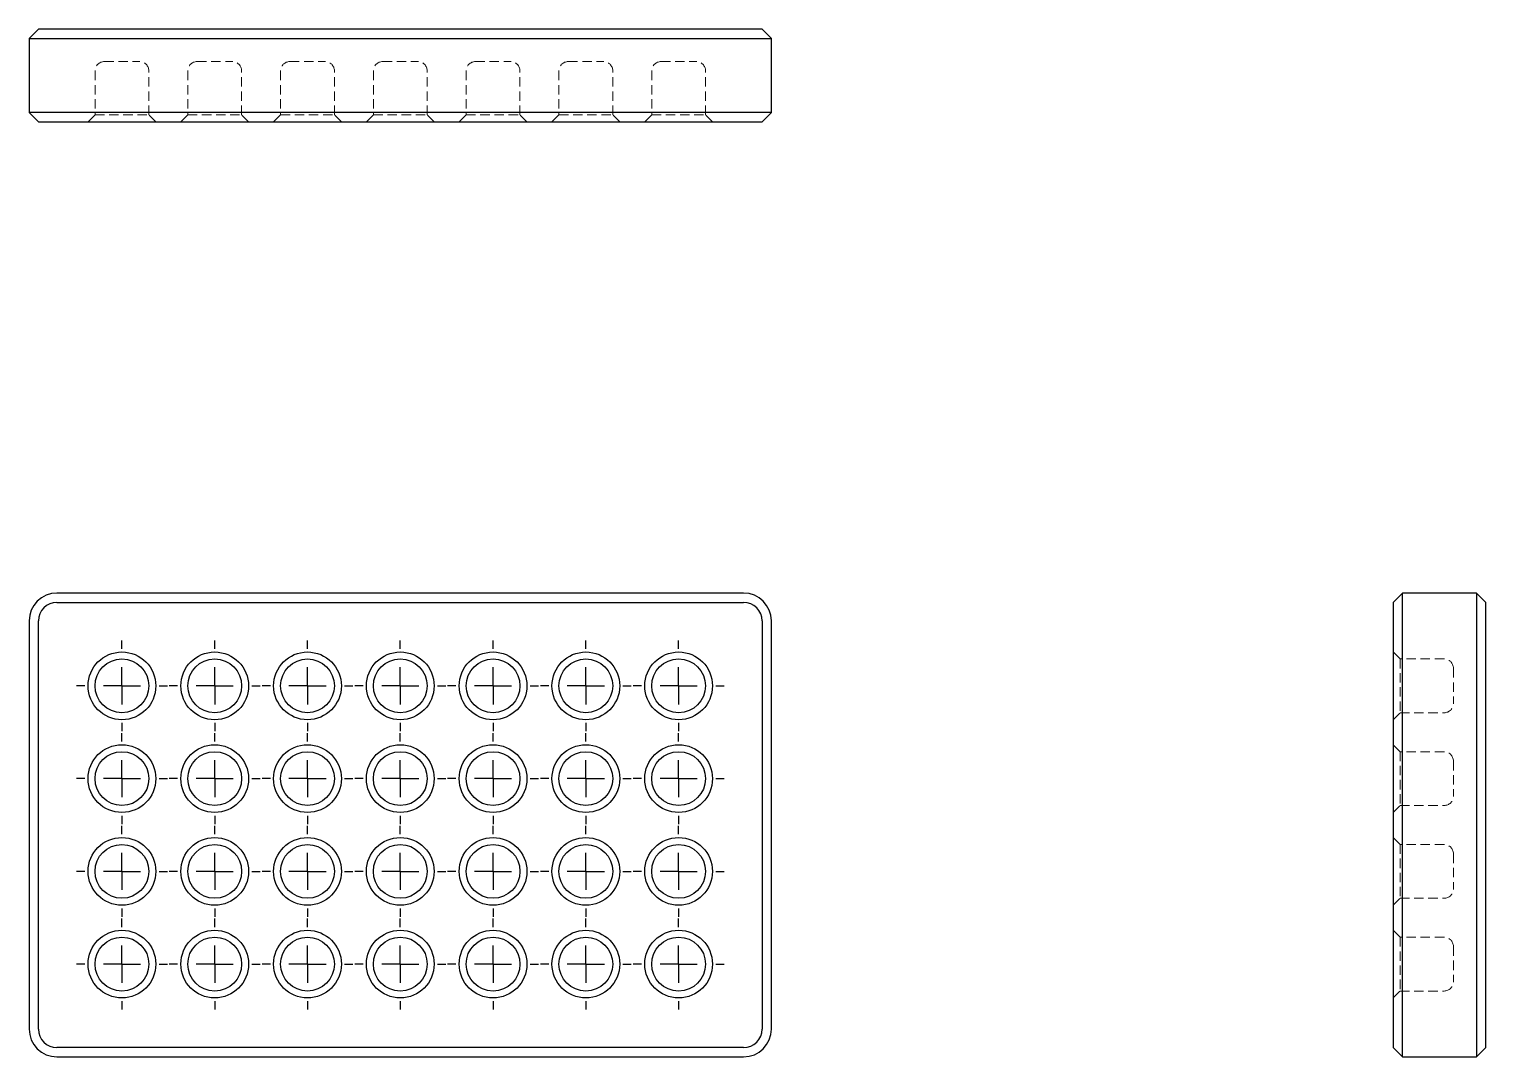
# Model space of a CAD drawing. Header units: millimetres. Extents: x 33 to 229, y 26 to 164.
import ezdxf

# ---------------------------------------------------------------- set-up
doc = ezdxf.new("R2010")
doc.units = ezdxf.units.MM
doc.linetypes.add('HIDDEN', pattern=[1.905, 1.27, -0.635])
doc.layers.add('10', color=7, linetype='Continuous')

# ---------------------------------------------------------------- blocks, each defined once
blk = doc.blocks.new('SW_CENTERMARKSYMBOL_0')
at = {"layer": '10', "color": 0}
for p, q in [((0, 5), (0, 6.125)), ((0, 0), (0, 2.5)), ((-5, 0), (-6.125, 0)), ((0, 0), (-2.5, 0)), ((0, 0), (0, -2.5)), ((0, 0), (2.5, 0)), ((5, 0), (6.125, 0)), ((0, -5), (0, -6.125))]:
    blk.add_line(p, q, dxfattribs=at)
blk = doc.blocks.new('SW_CENTERMARKSYMBOL_1')
at = {"layer": '10', "color": 0}
for p, q in [((0, 5), (0, 6.125)), ((0, 0), (0, 2.5)), ((-5, 0), (-6.125, 0)), ((0, 0), (-2.5, 0)), ((0, 0), (0, -2.5)), ((0, 0), (2.5, 0)), ((5, 0), (6.125, 0)), ((0, -5), (0, -6.125))]:
    blk.add_line(p, q, dxfattribs=at)
blk = doc.blocks.new('SW_CENTERMARKSYMBOL_2')
at = {"layer": '10', "color": 0}
for p, q in [((0, 5), (0, 6.125)), ((0, 0), (0, 2.5)), ((-5, 0), (-6.125, 0)), ((0, 0), (-2.5, 0)), ((0, 0), (0, -2.5)), ((0, 0), (2.5, 0)), ((5, 0), (6.125, 0)), ((0, -5), (0, -6.125))]:
    blk.add_line(p, q, dxfattribs=at)
blk = doc.blocks.new('SW_CENTERMARKSYMBOL_3')
at = {"layer": '10', "color": 0}
for p, q in [((0, 5), (0, 6.125)), ((0, 0), (0, 2.5)), ((-5, 0), (-6.125, 0)), ((0, 0), (-2.5, 0)), ((0, 0), (0, -2.5)), ((0, 0), (2.5, 0)), ((5, 0), (6.125, 0)), ((0, -5), (0, -6.125))]:
    blk.add_line(p, q, dxfattribs=at)
blk = doc.blocks.new('SW_CENTERMARKSYMBOL_4')
at = {"layer": '10', "color": 0}
for p, q in [((0, 5), (0, 6.125)), ((0, 0), (0, 2.5)), ((-5, 0), (-6.125, 0)), ((0, 0), (-2.5, 0)), ((0, 0), (0, -2.5)), ((0, 0), (2.5, 0)), ((5, 0), (6.125, 0)), ((0, -5), (0, -6.125))]:
    blk.add_line(p, q, dxfattribs=at)
blk = doc.blocks.new('SW_CENTERMARKSYMBOL_5')
at = {"layer": '10', "color": 0}
for p, q in [((0, 5), (0, 6.125)), ((0, 0), (0, 2.5)), ((-5, 0), (-6.125, 0)), ((0, 0), (-2.5, 0)), ((0, 0), (0, -2.5)), ((0, 0), (2.5, 0)), ((5, 0), (6.125, 0)), ((0, -5), (0, -6.125))]:
    blk.add_line(p, q, dxfattribs=at)
blk = doc.blocks.new('SW_CENTERMARKSYMBOL_6')
at = {"layer": '10', "color": 0}
for p, q in [((0, 5), (0, 6.125)), ((0, 0), (0, 2.5)), ((-5, 0), (-6.125, 0)), ((0, 0), (-2.5, 0)), ((0, 0), (0, -2.5)), ((0, 0), (2.5, 0)), ((5, 0), (6.125, 0)), ((0, -5), (0, -6.125))]:
    blk.add_line(p, q, dxfattribs=at)
blk = doc.blocks.new('SW_CENTERMARKSYMBOL_7')
at = {"layer": '10', "color": 0}
for p, q in [((0, 5), (0, 6.125)), ((0, 0), (0, 2.5)), ((-5, 0), (-6.125, 0)), ((0, 0), (-2.5, 0)), ((0, 0), (0, -2.5)), ((0, 0), (2.5, 0)), ((5, 0), (6.125, 0)), ((0, -5), (0, -6.125))]:
    blk.add_line(p, q, dxfattribs=at)
blk = doc.blocks.new('SW_CENTERMARKSYMBOL_8')
at = {"layer": '10', "color": 0}
for p, q in [((0, 5), (0, 6.125)), ((0, 0), (0, 2.5)), ((-5, 0), (-6.125, 0)), ((0, 0), (-2.5, 0)), ((0, 0), (0, -2.5)), ((0, 0), (2.5, 0)), ((5, 0), (6.125, 0)), ((0, -5), (0, -6.125))]:
    blk.add_line(p, q, dxfattribs=at)
blk = doc.blocks.new('SW_CENTERMARKSYMBOL_9')
at = {"layer": '10', "color": 0}
for p, q in [((0, 5), (0, 6.125)), ((0, 0), (0, 2.5)), ((-5, 0), (-6.125, 0)), ((0, 0), (-2.5, 0)), ((0, 0), (0, -2.5)), ((0, 0), (2.5, 0)), ((5, 0), (6.125, 0)), ((0, -5), (0, -6.125))]:
    blk.add_line(p, q, dxfattribs=at)
blk = doc.blocks.new('SW_CENTERMARKSYMBOL_10')
at = {"layer": '10', "color": 0}
for p, q in [((0, 5), (0, 6.125)), ((0, 0), (0, 2.5)), ((-5, 0), (-6.125, 0)), ((0, 0), (-2.5, 0)), ((0, 0), (0, -2.5)), ((0, 0), (2.5, 0)), ((5, 0), (6.125, 0)), ((0, -5), (0, -6.125))]:
    blk.add_line(p, q, dxfattribs=at)
blk = doc.blocks.new('SW_CENTERMARKSYMBOL_11')
at = {"layer": '10', "color": 0}
for p, q in [((0, 5), (0, 6.125)), ((0, 0), (0, 2.5)), ((-5, 0), (-6.125, 0)), ((0, 0), (-2.5, 0)), ((0, 0), (0, -2.5)), ((0, 0), (2.5, 0)), ((5, 0), (6.125, 0)), ((0, -5), (0, -6.125))]:
    blk.add_line(p, q, dxfattribs=at)
blk = doc.blocks.new('SW_CENTERMARKSYMBOL_12')
at = {"layer": '10', "color": 0}
for p, q in [((0, 5), (0, 6.125)), ((0, 0), (0, 2.5)), ((-5, 0), (-6.125, 0)), ((0, 0), (-2.5, 0)), ((0, 0), (0, -2.5)), ((0, 0), (2.5, 0)), ((5, 0), (6.125, 0)), ((0, -5), (0, -6.125))]:
    blk.add_line(p, q, dxfattribs=at)
blk = doc.blocks.new('SW_CENTERMARKSYMBOL_13')
at = {"layer": '10', "color": 0}
for p, q in [((0, 5), (0, 6.125)), ((0, 0), (0, 2.5)), ((-5, 0), (-6.125, 0)), ((0, 0), (-2.5, 0)), ((0, 0), (0, -2.5)), ((0, 0), (2.5, 0)), ((5, 0), (6.125, 0)), ((0, -5), (0, -6.125))]:
    blk.add_line(p, q, dxfattribs=at)
blk = doc.blocks.new('SW_CENTERMARKSYMBOL_14')
at = {"layer": '10', "color": 0}
for p, q in [((0, 5), (0, 6.125)), ((0, 0), (0, 2.5)), ((-5, 0), (-6.125, 0)), ((0, 0), (-2.5, 0)), ((0, 0), (0, -2.5)), ((0, 0), (2.5, 0)), ((5, 0), (6.125, 0)), ((0, -5), (0, -6.125))]:
    blk.add_line(p, q, dxfattribs=at)
blk = doc.blocks.new('SW_CENTERMARKSYMBOL_15')
at = {"layer": '10', "color": 0}
for p, q in [((0, 5), (0, 6.125)), ((0, 0), (0, 2.5)), ((-5, 0), (-6.125, 0)), ((0, 0), (-2.5, 0)), ((0, 0), (0, -2.5)), ((0, 0), (2.5, 0)), ((5, 0), (6.125, 0)), ((0, -5), (0, -6.125))]:
    blk.add_line(p, q, dxfattribs=at)
blk = doc.blocks.new('SW_CENTERMARKSYMBOL_16')
at = {"layer": '10', "color": 0}
for p, q in [((0, 5), (0, 6.125)), ((0, 0), (0, 2.5)), ((-5, 0), (-6.125, 0)), ((0, 0), (-2.5, 0)), ((0, 0), (0, -2.5)), ((0, 0), (2.5, 0)), ((5, 0), (6.125, 0)), ((0, -5), (0, -6.125))]:
    blk.add_line(p, q, dxfattribs=at)
blk = doc.blocks.new('SW_CENTERMARKSYMBOL_17')
at = {"layer": '10', "color": 0}
for p, q in [((0, 5), (0, 6.125)), ((0, 0), (0, 2.5)), ((-5, 0), (-6.125, 0)), ((0, 0), (-2.5, 0)), ((0, 0), (0, -2.5)), ((0, 0), (2.5, 0)), ((5, 0), (6.125, 0)), ((0, -5), (0, -6.125))]:
    blk.add_line(p, q, dxfattribs=at)
blk = doc.blocks.new('SW_CENTERMARKSYMBOL_18')
at = {"layer": '10', "color": 0}
for p, q in [((0, 5), (0, 6.125)), ((0, 0), (0, 2.5)), ((-5, 0), (-6.125, 0)), ((0, 0), (-2.5, 0)), ((0, 0), (0, -2.5)), ((0, 0), (2.5, 0)), ((5, 0), (6.125, 0)), ((0, -5), (0, -6.125))]:
    blk.add_line(p, q, dxfattribs=at)
blk = doc.blocks.new('SW_CENTERMARKSYMBOL_19')
at = {"layer": '10', "color": 0}
for p, q in [((0, 5), (0, 6.125)), ((0, 0), (0, 2.5)), ((-5, 0), (-6.125, 0)), ((0, 0), (-2.5, 0)), ((0, 0), (0, -2.5)), ((0, 0), (2.5, 0)), ((5, 0), (6.125, 0)), ((0, -5), (0, -6.125))]:
    blk.add_line(p, q, dxfattribs=at)
blk = doc.blocks.new('SW_CENTERMARKSYMBOL_20')
at = {"layer": '10', "color": 0}
for p, q in [((0, 5), (0, 6.125)), ((0, 0), (0, 2.5)), ((-5, 0), (-6.125, 0)), ((0, 0), (-2.5, 0)), ((0, 0), (0, -2.5)), ((0, 0), (2.5, 0)), ((5, 0), (6.125, 0)), ((0, -5), (0, -6.125))]:
    blk.add_line(p, q, dxfattribs=at)
blk = doc.blocks.new('SW_CENTERMARKSYMBOL_21')
at = {"layer": '10', "color": 0}
for p, q in [((0, 5), (0, 6.125)), ((0, 0), (0, 2.5)), ((-5, 0), (-6.125, 0)), ((0, 0), (-2.5, 0)), ((0, 0), (0, -2.5)), ((0, 0), (2.5, 0)), ((5, 0), (6.125, 0)), ((0, -5), (0, -6.125))]:
    blk.add_line(p, q, dxfattribs=at)
blk = doc.blocks.new('SW_CENTERMARKSYMBOL_22')
at = {"layer": '10', "color": 0}
for p, q in [((0, 5), (0, 6.125)), ((0, 0), (0, 2.5)), ((-5, 0), (-6.125, 0)), ((0, 0), (-2.5, 0)), ((0, 0), (0, -2.5)), ((0, 0), (2.5, 0)), ((5, 0), (6.125, 0)), ((0, -5), (0, -6.125))]:
    blk.add_line(p, q, dxfattribs=at)
blk = doc.blocks.new('SW_CENTERMARKSYMBOL_23')
at = {"layer": '10', "color": 0}
for p, q in [((0, 5), (0, 6.125)), ((0, 0), (0, 2.5)), ((-5, 0), (-6.125, 0)), ((0, 0), (-2.5, 0)), ((0, 0), (0, -2.5)), ((0, 0), (2.5, 0)), ((5, 0), (6.125, 0)), ((0, -5), (0, -6.125))]:
    blk.add_line(p, q, dxfattribs=at)
blk = doc.blocks.new('SW_CENTERMARKSYMBOL_24')
at = {"layer": '10', "color": 0}
for p, q in [((0, 5), (0, 6.125)), ((0, 0), (0, 2.5)), ((-5, 0), (-6.125, 0)), ((0, 0), (-2.5, 0)), ((0, 0), (0, -2.5)), ((0, 0), (2.5, 0)), ((5, 0), (6.125, 0)), ((0, -5), (0, -6.125))]:
    blk.add_line(p, q, dxfattribs=at)
blk = doc.blocks.new('SW_CENTERMARKSYMBOL_25')
at = {"layer": '10', "color": 0}
for p, q in [((0, 5), (0, 6.125)), ((0, 0), (0, 2.5)), ((-5, 0), (-6.125, 0)), ((0, 0), (-2.5, 0)), ((0, 0), (0, -2.5)), ((0, 0), (2.5, 0)), ((5, 0), (6.125, 0)), ((0, -5), (0, -6.125))]:
    blk.add_line(p, q, dxfattribs=at)
blk = doc.blocks.new('SW_CENTERMARKSYMBOL_26')
at = {"layer": '10', "color": 0}
for p, q in [((0, 5), (0, 6.125)), ((0, 0), (0, 2.5)), ((-5, 0), (-6.125, 0)), ((0, 0), (-2.5, 0)), ((0, 0), (0, -2.5)), ((0, 0), (2.5, 0)), ((5, 0), (6.125, 0)), ((0, -5), (0, -6.125))]:
    blk.add_line(p, q, dxfattribs=at)
blk = doc.blocks.new('SW_CENTERMARKSYMBOL_27')
at = {"layer": '10', "color": 0}
for p, q in [((0, 5), (0, 6.125)), ((0, 0), (0, 2.5)), ((-5, 0), (-6.125, 0)), ((0, 0), (-2.5, 0)), ((0, 0), (0, -2.5)), ((0, 0), (2.5, 0)), ((5, 0), (6.125, 0)), ((0, -5), (0, -6.125))]:
    blk.add_line(p, q, dxfattribs=at)

msp = doc.modelspace()

# ---------------------------------------------------------------- linework, layer by layer
at = {"color": 7, "linetype": 'Continuous', "lineweight": 25}
for p, q in [((33, 163), (34.25, 164.25)), ((33, 163), (36.75, 163)), ((33, 163), (33, 153)), ((36.75, 164.25), (34.25, 164.25)), ((129.25, 164.25), (36.75, 164.25)), ((36.75, 163), (129.25, 163)), ((131.75, 164.25), (129.25, 164.25)), ((129.25, 163), (133, 163)), ((133, 163), (131.75, 164.25)), ((133, 153), (133, 163)), ((36.75, 153), (33, 153)), ((33, 153), (34.25, 151.75)), ((34.25, 151.75), (36.75, 151.75)), ((129.25, 153), (36.75, 153)), ((36.75, 151.75), (129.25, 151.75)), ((133, 153), (129.25, 153)), ((129.25, 151.75), (131.75, 151.75)), ((133, 153), (131.75, 151.75)), ((129.25, 88.25), (36.75, 88.25)), ((36.75, 87), (129.25, 87)), ((216.75, 87), (218, 88.25)), ((216.75, 87), (216.75, 84.5)), ((218, 84.5), (218, 88.25)), ((228, 88.25), (218, 88.25)), ((228, 88.25), (228, 84.5)), ((228, 88.25), (229.25, 87)), ((229.25, 84.5), (229.25, 87)), ((33, 84.5), (33, 29.5)), ((34.25, 29.5), (34.25, 84.5)), ((131.75, 84.5), (131.75, 29.5)), ((133, 29.5), (133, 84.5)), ((216.75, 84.5), (216.75, 29.5)), ((218, 29.5), (218, 84.5)), ((228, 84.5), (228, 29.5)), ((229.25, 29.5), (229.25, 84.5)), ((216.75, 29.5), (216.75, 27)), ((218, 25.75), (218, 29.5)), ((228, 29.5), (228, 25.75)), ((229.25, 27), (229.25, 29.5)), ((129.25, 27), (36.75, 27)), ((36.75, 25.75), (129.25, 25.75)), ((218, 25.75), (216.75, 27)), ((218, 25.75), (228, 25.75)), ((229.25, 27), (228, 25.75))]:
    msp.add_line(p, q, dxfattribs=at)
at = {"color": 7, "linetype": 'HIDDEN', "lineweight": 18}
for p, q in [((43.125, 159.875), (47.875, 159.875)), ((55.625, 159.875), (60.375, 159.875)), ((68.125, 159.875), (72.875, 159.875)), ((80.625, 159.875), (85.375, 159.875)), ((93.125, 159.875), (97.875, 159.875)), ((105.625, 159.875), (110.375, 159.875)), ((118.125, 159.875), (122.875, 159.875)), ((41.875, 158.625), (41.875, 152.6875)), ((49.125, 152.6875), (49.125, 158.625)), ((54.375, 158.625), (54.375, 152.6875)), ((61.625, 152.6875), (61.625, 158.625)), ((66.875, 158.625), (66.875, 152.6875)), ((74.125, 152.6875), (74.125, 158.625)), ((79.375, 158.625), (79.375, 152.6875)), ((86.625, 152.6875), (86.625, 158.625)), ((91.875, 158.625), (91.875, 152.6875)), ((99.125, 152.6875), (99.125, 158.625)), ((104.375, 158.625), (104.375, 152.6875)), ((111.625, 152.6875), (111.625, 158.625)), ((116.875, 158.625), (116.875, 152.6875)), ((124.125, 152.6875), (124.125, 158.625)), ((41.875, 152.6875), (40.9375, 151.75)), ((41.875, 152.6875), (49.125, 152.6875)), ((50.0625, 151.75), (49.125, 152.6875)), ((54.375, 152.6875), (53.4375, 151.75)), ((54.375, 152.6875), (61.625, 152.6875)), ((62.5625, 151.75), (61.625, 152.6875)), ((66.875, 152.6875), (65.9375, 151.75)), ((66.875, 152.6875), (74.125, 152.6875)), ((75.0625, 151.75), (74.125, 152.6875)), ((79.375, 152.6875), (78.4375, 151.75)), ((79.375, 152.6875), (86.625, 152.6875)), ((87.5625, 151.75), (86.625, 152.6875)), ((91.875, 152.6875), (90.9375, 151.75)), ((91.875, 152.6875), (99.125, 152.6875)), ((100.0625, 151.75), (99.125, 152.6875)), ((104.375, 152.6875), (103.4375, 151.75)), ((104.375, 152.6875), (111.625, 152.6875)), ((112.5625, 151.75), (111.625, 152.6875)), ((116.875, 152.6875), (115.9375, 151.75)), ((116.875, 152.6875), (124.125, 152.6875)), ((125.0625, 151.75), (124.125, 152.6875)), ((217.6875, 79.375), (216.75, 80.3125)), ((217.6875, 79.375), (217.6875, 72.125)), ((223.625, 79.375), (217.6875, 79.375)), ((224.875, 78.125), (224.875, 73.375)), ((216.75, 71.1875), (217.6875, 72.125)), ((217.6875, 72.125), (223.625, 72.125)), ((217.6875, 66.875), (216.75, 67.8125)), ((217.6875, 66.875), (217.6875, 59.625)), ((223.625, 66.875), (217.6875, 66.875)), ((224.875, 65.625), (224.875, 60.875)), ((216.75, 58.6875), (217.6875, 59.625)), ((217.6875, 59.625), (223.625, 59.625)), ((217.6875, 54.375), (216.75, 55.3125)), ((217.6875, 54.375), (217.6875, 47.125)), ((223.625, 54.375), (217.6875, 54.375)), ((224.875, 53.125), (224.875, 48.375)), ((216.75, 46.1875), (217.6875, 47.125)), ((217.6875, 47.125), (223.625, 47.125)), ((217.6875, 41.875), (216.75, 42.8125)), ((217.6875, 41.875), (217.6875, 34.625)), ((223.625, 41.875), (217.6875, 41.875)), ((224.875, 40.625), (224.875, 35.875)), ((216.75, 33.6875), (217.6875, 34.625)), ((217.6875, 34.625), (223.625, 34.625))]:
    msp.add_line(p, q, dxfattribs=at)
at = {"color": 7, "linetype": 'Continuous', "lineweight": 25}
for centre, radius in [((45.5, 75.75), 4.5625), ((45.5, 75.75), 3.625), ((58, 75.75), 4.5625), ((58, 75.75), 3.625), ((70.5, 75.75), 4.5625), ((70.5, 75.75), 3.625), ((83, 75.75), 4.5625), ((83, 75.75), 3.625), ((95.5, 75.75), 4.5625), ((95.5, 75.75), 3.625), ((108, 75.75), 4.5625), ((108, 75.75), 3.625), ((120.5, 75.75), 4.5625), ((120.5, 75.75), 3.625), ((45.5, 63.25), 4.5625), ((45.5, 63.25), 3.625), ((58, 63.25), 4.5625), ((58, 63.25), 3.625), ((70.5, 63.25), 4.5625), ((70.5, 63.25), 3.625), ((83, 63.25), 4.5625), ((83, 63.25), 3.625), ((95.5, 63.25), 4.5625), ((95.5, 63.25), 3.625), ((108, 63.25), 4.5625), ((108, 63.25), 3.625), ((120.5, 63.25), 4.5625), ((120.5, 63.25), 3.625), ((45.5, 50.75), 4.5625), ((58, 50.75), 4.5625), ((70.5, 50.75), 4.5625), ((83, 50.75), 4.5625), ((95.5, 50.75), 4.5625), ((108, 50.75), 4.5625), ((120.5, 50.75), 4.5625), ((45.5, 50.75), 3.625), ((58, 50.75), 3.625), ((70.5, 50.75), 3.625), ((83, 50.75), 3.625), ((95.5, 50.75), 3.625), ((108, 50.75), 3.625), ((120.5, 50.75), 3.625), ((45.5, 38.25), 4.5625), ((45.5, 38.25), 3.625), ((58, 38.25), 4.5625), ((58, 38.25), 3.625), ((70.5, 38.25), 4.5625), ((70.5, 38.25), 3.625), ((83, 38.25), 4.5625), ((83, 38.25), 3.625), ((95.5, 38.25), 4.5625), ((95.5, 38.25), 3.625), ((108, 38.25), 4.5625), ((108, 38.25), 3.625), ((120.5, 38.25), 4.5625), ((120.5, 38.25), 3.625)]:
    msp.add_circle(centre, radius, dxfattribs=at)
at = {"color": 7, "linetype": 'HIDDEN', "lineweight": 18}
for centre, start, end in [((43.125, 158.625), 90, 180), ((47.875, 158.625), 0, 90), ((55.625, 158.625), 90, 180), ((60.375, 158.625), 0, 90), ((68.125, 158.625), 90, 180), ((72.875, 158.625), 0, 90), ((80.625, 158.625), 90, 180), ((85.375, 158.625), 0, 90), ((93.125, 158.625), 90, 180), ((97.875, 158.625), 0, 90), ((105.625, 158.625), 90, 180), ((110.375, 158.625), 0, 90), ((118.125, 158.625), 90, 180), ((122.875, 158.625), 0, 90), ((223.625, 78.125), 0, 90), ((223.625, 73.375), 270, 0), ((223.625, 65.625), 0, 90), ((223.625, 60.875), 270, 0), ((223.625, 53.125), 0, 90), ((223.625, 48.375), 270, 0), ((223.625, 40.625), 0, 90), ((223.625, 35.875), 270, 0)]:
    msp.add_arc(centre, 1.25, start, end, dxfattribs=at)
at = {"color": 7, "linetype": 'Continuous', "lineweight": 25}
for centre, radius, start, end in [((36.75, 84.5), 3.75, 90, 180), ((36.75, 84.5), 2.5, 90, 180), ((129.25, 84.5), 3.75, 0, 90), ((129.25, 84.5), 2.5, 0, 90), ((36.75, 29.5), 3.75, 180, 270), ((36.75, 29.5), 2.5, 180, 270), ((129.25, 29.5), 2.5, 270, 0), ((129.25, 29.5), 3.75, 270, 0)]:
    msp.add_arc(centre, radius, start, end, dxfattribs=at)

# ---------------------------------------------------------------- block references
at = {"layer": '10'}
for name, p in [('SW_CENTERMARKSYMBOL_0', (45.5, 75.75)), ('SW_CENTERMARKSYMBOL_1', (58, 75.75)), ('SW_CENTERMARKSYMBOL_2', (70.5, 75.75)), ('SW_CENTERMARKSYMBOL_3', (83, 75.75)), ('SW_CENTERMARKSYMBOL_4', (95.5, 75.75)), ('SW_CENTERMARKSYMBOL_5', (108, 75.75)), ('SW_CENTERMARKSYMBOL_6', (120.5, 75.75)), ('SW_CENTERMARKSYMBOL_13', (45.5, 63.25)), ('SW_CENTERMARKSYMBOL_12', (58, 63.25)), ('SW_CENTERMARKSYMBOL_11', (70.5, 63.25)), ('SW_CENTERMARKSYMBOL_10', (83, 63.25)), ('SW_CENTERMARKSYMBOL_9', (95.5, 63.25)), ('SW_CENTERMARKSYMBOL_8', (108, 63.25)), ('SW_CENTERMARKSYMBOL_7', (120.5, 63.25)), ('SW_CENTERMARKSYMBOL_14', (45.5, 50.75)), ('SW_CENTERMARKSYMBOL_16', (58, 50.75)), ('SW_CENTERMARKSYMBOL_18', (70.5, 50.75)), ('SW_CENTERMARKSYMBOL_20', (83, 50.75)), ('SW_CENTERMARKSYMBOL_22', (95.5, 50.75)), ('SW_CENTERMARKSYMBOL_24', (108, 50.75)), ('SW_CENTERMARKSYMBOL_26', (120.5, 50.75)), ('SW_CENTERMARKSYMBOL_15', (45.5, 38.25)), ('SW_CENTERMARKSYMBOL_17', (58, 38.25)), ('SW_CENTERMARKSYMBOL_19', (70.5, 38.25)), ('SW_CENTERMARKSYMBOL_21', (83, 38.25)), ('SW_CENTERMARKSYMBOL_23', (95.5, 38.25)), ('SW_CENTERMARKSYMBOL_25', (108, 38.25)), ('SW_CENTERMARKSYMBOL_27', (120.5, 38.25))]:
    msp.add_blockref(name, p, dxfattribs=at)

doc.saveas('drawing.dxf')
